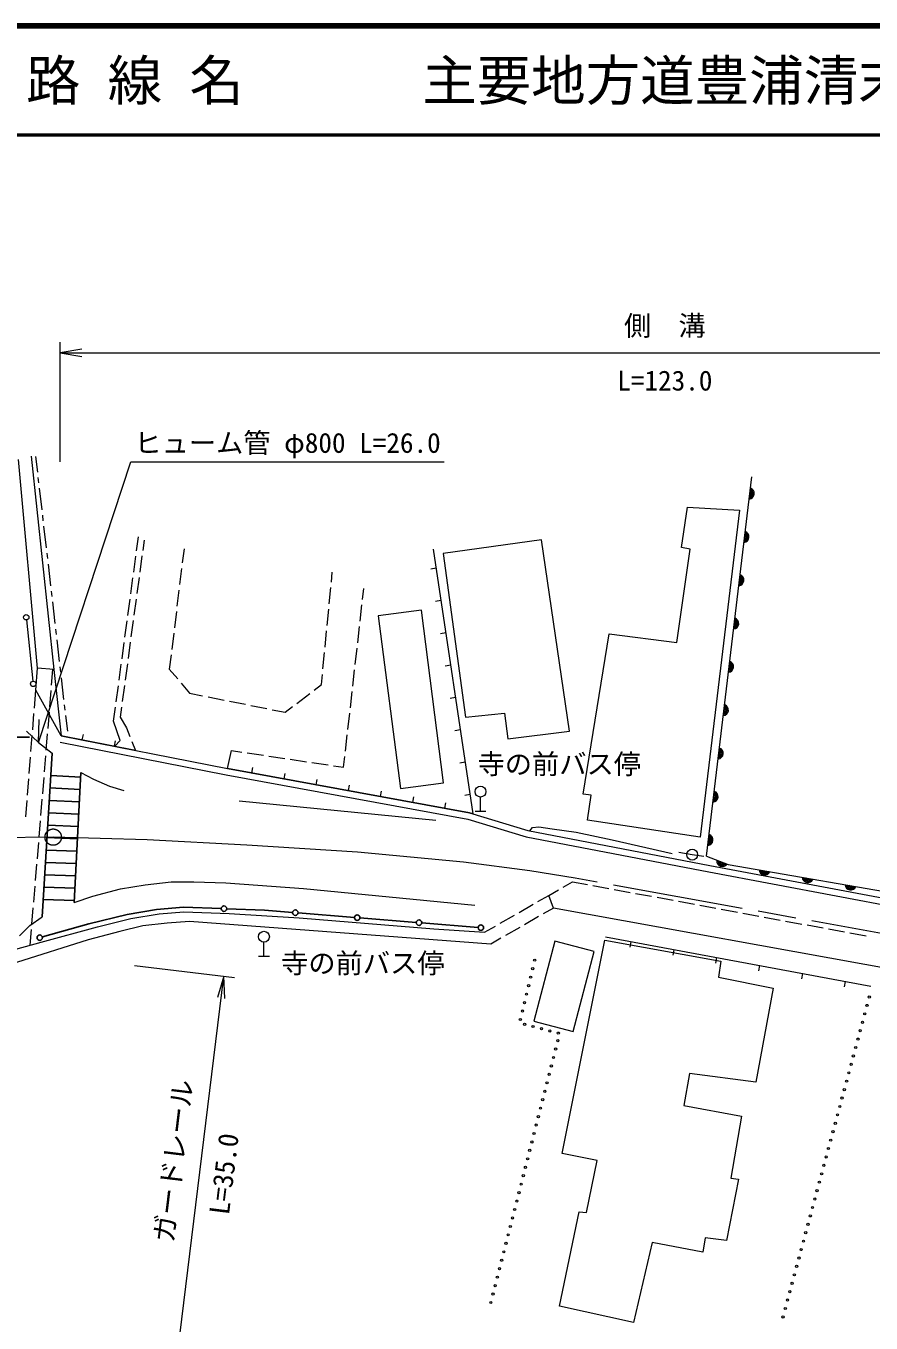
# Model space of a CAD drawing. Units: millimetres, scale not verified. Extents: x 40000 to 680000, y 20000 to 380000.
# Drawn here: x 180374 to 257924, y 260998 to 380000 of the extents above; entities that cross this region are included whole.
import ezdxf
from ezdxf.enums import TextEntityAlignment as Align

# ---------------------------------------------------------------- set-up
doc = ezdxf.new("R2010")
doc.units = ezdxf.units.MM
doc.header["$LTSCALE"] = 1000
doc.linetypes.add('CHAIN', pattern=[18.5, 12, -1.5, 3.5, -1.5])
for name, color, linetype, lineweight in [('M-BMK', 2, 'CHAIN', 13), ('M-STR-HTXT', 7, 'Continuous', 13), ('M-STR-STRC', 7, 'Continuous', 25), ('M-TTL', 2, 'Continuous', 140), ('M-TTL-LINE', 7, 'Continuous', 50), ('M-WORK', 1, 'Continuous', 13)]:
    doc.layers.add(name, color=color, linetype=linetype, lineweight=lineweight)
doc.layers.add('M-BMK-HTXT', color=7, linetype='Continuous')
doc.layers.add('M-TTL-TXT', color=7, linetype='Continuous')
doc.styles.add('ＭＳ ゴシック', font='')
doc.styles.get('ＭＳ ゴシック').set_extended_font_data('MS Gothic')

# ---------------------------------------------------------------- blocks, each defined once
blk = doc.blocks.new('open_arrow')
at = {"color": 0, "linetype": 'Continuous', "lineweight": -2}
blk.add_lwpolyline([(7.5, 1.25), (0, 0), (7.5, -1.25)], dxfattribs=at)

msp = doc.modelspace()

# ---------------------------------------------------------------- linework, layer by layer
at = {"layer": 'M-BMK'}
for p, q in [((182872, 305578), (169139, 305369)), ((191499, 305320), (182872, 305578)), ((200650, 304841), (191499, 305320)), ((210801, 304201), (200650, 304841)), ((220511, 303282), (210801, 304201)), ((226599, 302476), (220511, 303282)), ((230777, 301801), (226599, 302476)), ((282501, 292474), (230777, 301801))]:
    msp.add_line(p, q, dxfattribs=at)
msp.add_circle((182872, 305578), 750, dxfattribs=at)
at = {"layer": 'M-STR-HTXT'}
for p, q in [((183505, 340000), (183505, 351000)), ((183505, 350000), (294433, 350000)), ((181536, 314268), (181591, 316355)), ((190333, 293812), (199516, 292689)), ((194247, 257844), (198523, 292810))]:
    msp.add_line(p, q, dxfattribs=at)
msp.add_lwpolyline([(181536, 314268), (190000, 340000), (218750, 340000)], dxfattribs=at)
at = {"layer": 'M-STR-STRC'}
for p, q in [((165648, 314677), (180700, 314757)), ((182775, 313293), (181856, 298255)), ((182649, 311229), (185405, 311091)), ((184813, 299587), (185426, 311495)), ((185347, 309958), (182579, 310090)), ((185288, 308825), (182510, 308952)), ((185230, 307692), (182440, 307813)), ((185172, 306559), (182370, 306675)), ((185113, 305426), (182301, 305536)), ((185055, 304294), (182231, 304397)), ((184997, 303161), (182162, 303259)), ((184939, 302028), (182092, 302120)), ((184880, 300895), (182022, 300982)), ((184822, 299762), (181953, 299843)), ((189671, 298473), (192349, 298953)), ((192349, 298953), (194826, 299153)), ((194826, 299153), (198293, 299022)), ((198793, 299003), (202259, 298873)), ((202259, 298873), (204847, 298665)), ((181880, 296424), (186155, 297634)), ((186155, 297634), (189671, 298473)), ((205346, 298625), (210522, 298208)), ((211020, 298168), (216196, 297751)), ((216695, 297711), (221871, 297295))]:
    msp.add_line(p, q, dxfattribs=at)
for centre in [(198543, 299013), (205096, 298645), (210771, 298188), (216445, 297731), (222120, 297274), (181639, 296355)]:
    msp.add_circle(centre, 250, dxfattribs=at)
at = {"layer": 'M-TTL'}
msp.add_line((680000, 380000), (40000, 380000), dxfattribs=at)
at = {"layer": 'M-TTL-LINE'}
msp.add_line((40000, 370000), (680000, 370000), dxfattribs=at)
at = {"layer": 'M-WORK'}
for p, q in [((180847, 340534), (182931, 320960)), ((181452, 339076), (181286, 340508)), ((181444, 321094), (179688, 340214)), ((181567, 338083), (181510, 338579)), ((242838, 303821), (246984, 338638)), ((181854, 335599), (181625, 337586)), ((240527, 332156), (241086, 335859)), ((241086, 335859), (245855, 335566)), ((181969, 334606), (181912, 335102)), ((245855, 335566), (242247, 305584)), ((182257, 332122), (182027, 334109)), ((190532, 331858), (190704, 333131)), ((191210, 332812), (191085, 331884)), ((194881, 332023), (194722, 330730)), ((227691, 332857), (218646, 331605)), ((230262, 315301), (227691, 332857)), ((241326, 331996), (240527, 332156)), ((182372, 331129), (182314, 331626)), ((190264, 329876), (190465, 331362)), ((191018, 331389), (190817, 329902)), ((218646, 331605), (220698, 316580)), ((240114, 323445), (241326, 331996)), ((182659, 328645), (182429, 330632)), ((194662, 330234), (194479, 328745)), ((208398, 328974), (208488, 329898)), ((218013, 330243), (217518, 330169)), ((189996, 327894), (190197, 329380)), ((190750, 329407), (190549, 327920)), ((208205, 326983), (208350, 328476)), ((182774, 327652), (182716, 328149)), ((189729, 325912), (189929, 327398)), ((190482, 327425), (190281, 325938)), ((194418, 328249), (194235, 326760)), ((211265, 327391), (211377, 328379)), ((218458, 327277), (217963, 327202)), ((183061, 325169), (182831, 327155)), ((194175, 326264), (193992, 324775)), ((208012, 324992), (208157, 326485)), ((211041, 325404), (211209, 326894)), ((216671, 326394), (212709, 325887)), ((218696, 310556), (216671, 326394)), ((180423, 325501), (181013, 319883)), ((189461, 323930), (189662, 325416)), ((190215, 325443), (190014, 323956)), ((210816, 323417), (210984, 324907)), ((212709, 325887), (214733, 310049)), ((183176, 324175), (183119, 324672)), ((193931, 324278), (193748, 322790)), ((207819, 323002), (207964, 324495)), ((218903, 324310), (218408, 324236)), ((231515, 309522), (233880, 324244)), ((233880, 324244), (240114, 323445)), ((183463, 321692), (183233, 323679)), ((189193, 321947), (189394, 323434)), ((189947, 323461), (189746, 321974)), ((207627, 321011), (207771, 322504)), ((210591, 321429), (210760, 322920)), ((188926, 319965), (189126, 321452)), ((189679, 321479), (189478, 319992)), ((193688, 322293), (193529, 321000)), ((219348, 321343), (218853, 321269)), ((181274, 319069), (181444, 321094)), ((182931, 320960), (181444, 321094)), ((182815, 320970), (182697, 319530)), ((182931, 320960), (183621, 314881)), ((183578, 320698), (183521, 321195)), ((183866, 318215), (183636, 320202)), ((193529, 321000), (194300, 320086)), ((207489, 319588), (207578, 320513)), ((210367, 319442), (210535, 320932)), ((181146, 317409), (181274, 319069)), ((183621, 314881), (181274, 319069)), ((182656, 319032), (182534, 317537)), ((188658, 317983), (188859, 319470)), ((189412, 319497), (189211, 318010)), ((194623, 319704), (195394, 318789)), ((206815, 319071), (207489, 319588)), ((210142, 317455), (210311, 318945)), ((195394, 318789), (196590, 318549)), ((197080, 318451), (198551, 318156)), ((199041, 318058), (200512, 317763)), ((205229, 317853), (206419, 318767)), ((219793, 318376), (219298, 318302)), ((180992, 315415), (181108, 316911)), ((182493, 317038), (182370, 315543)), ((183980, 317222), (183923, 317718)), ((184204, 315293), (184038, 316725)), ((188419, 316214), (188591, 317488)), ((189144, 317515), (189019, 316587)), ((189019, 316587), (189605, 315602)), ((201002, 317664), (202473, 317369)), ((202963, 317271), (204159, 317031)), ((204159, 317031), (204832, 317548)), ((209918, 315467), (210086, 316958)), ((220698, 316580), (224294, 316953)), ((224294, 316953), (224587, 314582)), ((189005, 314429), (188419, 316214)), ((189605, 315602), (189918, 314803)), ((220238, 315409), (219743, 315335)), ((180435, 315310), (181536, 314268)), ((180838, 313421), (180954, 314917)), ((181536, 314268), (182775, 313293)), ((182329, 315045), (182207, 313550)), ((183505, 314293), (198748, 311281)), ((183621, 314881), (198859, 311871)), ((190415, 313539), (183621, 314881)), ((185546, 314501), (185643, 314991)), ((188490, 313919), (188586, 314410)), ((188544, 313909), (189005, 314429)), ((190101, 314338), (190415, 313539)), ((209693, 313480), (209862, 314970)), ((224587, 314582), (230262, 315301)), ((182166, 313052), (182043, 311557)), ((198859, 311871), (199242, 313514)), ((199242, 313514), (200179, 313375)), ((200674, 313302), (202158, 313083)), ((202652, 313010), (204136, 312791)), ((209525, 311995), (209637, 312983)), ((180684, 311427), (180800, 312923)), ((198859, 311871), (221078, 307821)), ((201115, 311460), (201204, 311952)), ((204631, 312718), (206115, 312499)), ((206609, 312426), (208093, 312207)), ((208588, 312134), (209525, 311995)), ((220683, 312442), (220188, 312368)), ((180530, 309433), (180646, 310929)), ((182002, 311059), (181880, 309564)), ((185426, 311495), (186558, 310891)), ((186558, 310891), (188050, 310263)), ((198748, 311281), (220936, 307237)), ((204066, 310922), (204156, 311414)), ((207017, 310384), (207107, 310876)), ((188050, 310263), (189364, 309849)), ((209969, 309846), (210058, 310338)), ((212920, 309308), (213010, 309800)), ((214733, 310049), (218696, 310556)), ((221128, 309476), (220633, 309401)), ((232230, 309420), (231515, 309522)), ((231910, 307129), (232230, 309420)), ((180376, 307439), (180492, 308935)), ((181839, 309065), (181716, 307570)), ((199946, 308905), (217986, 307120)), ((215871, 308770), (215961, 309262)), ((218823, 308232), (218912, 308724)), ((222086, 307966), (222086, 309258)), ((181675, 307072), (181553, 305577)), ((220936, 307237), (226288, 305613)), ((221078, 307821), (226433, 306196)), ((221586, 307966), (222586, 307966)), ((242247, 305584), (231910, 307129)), ((226433, 306196), (243136, 302973)), ((226623, 306160), (226870, 306477)), ((226870, 306477), (227439, 306513)), ((227439, 306513), (228664, 306353)), ((228664, 306353), (230849, 306033)), ((230849, 306033), (234152, 305341)), ((181512, 305079), (181389, 303584)), ((226288, 305613), (243024, 302383)), ((234152, 305341), (239676, 304062)), ((240284, 304184), (241510, 303971)), ((241510, 303971), (242593, 303829)), ((181348, 303085), (181226, 301590)), ((243024, 302383), (263374, 298574)), ((243136, 302973), (263490, 299163)), ((181185, 301092), (181062, 299597)), ((189043, 300824), (191316, 301214)), ((191316, 301214), (193696, 301481)), ((193696, 301481), (195792, 301463)), ((195792, 301463), (198722, 301392)), ((198722, 301392), (205844, 300877)), ((229661, 300985), (230537, 301487)), ((230537, 301487), (231891, 301237)), ((232382, 301146), (233857, 300874)), ((184813, 299587), (186521, 300166)), ((186521, 300166), (189043, 300824)), ((205844, 300877), (221562, 299349)), ((227359, 299664), (228352, 300235)), ((228352, 300235), (229228, 300736)), ((228775, 299076), (228352, 300235)), ((234349, 300783), (235824, 300511)), ((236316, 300420), (237791, 300148)), ((238283, 300057), (239758, 299785)), ((181021, 299099), (180899, 297604)), ((192600, 298556), (194865, 298716)), ((194865, 298716), (199021, 298583)), ((225625, 298667), (226926, 299415)), ((228775, 299076), (227847, 298541)), ((265778, 292352), (228775, 299076)), ((240250, 299695), (241725, 299422)), ((242216, 299332), (243691, 299059)), ((244183, 298969), (245658, 298696)), ((180726, 297471), (181856, 298255)), ((186952, 297357), (189990, 298103)), ((189990, 298103), (192600, 298556)), ((193326, 297694), (191088, 297427)), ((195378, 297827), (193326, 297694)), ((223021, 295759), (195378, 297827)), ((199021, 298583), (205441, 298183)), ((205441, 298183), (217802, 297171)), ((223891, 297671), (225192, 298418)), ((227414, 298291), (226115, 297542)), ((246150, 298606), (247625, 298334)), ((248117, 298243), (249592, 297971)), ((250084, 297880), (251559, 297608)), ((252050, 297517), (253525, 297245)), ((179791, 296524), (180726, 297471)), ((180858, 297105), (180740, 295665)), ((181766, 295945), (186952, 297357)), ((188984, 296921), (186071, 296157)), ((191088, 297427), (188984, 296921)), ((217802, 297171), (222465, 296851)), ((222465, 296851), (223458, 297422)), ((225681, 297293), (224382, 296543)), ((233544, 296421), (257896, 291890)), ((254017, 297154), (255492, 296882)), ((255984, 296791), (257459, 296519)), ((179440, 295311), (181766, 295945)), ((186071, 296157), (179500, 294062)), ((202211, 294645), (202211, 295937)), ((223949, 296294), (223021, 295759)), ((228895, 296042), (226975, 288707)), ((232510, 295096), (228895, 296042)), ((229592, 276554), (233499, 296112)), ((233499, 296112), (244124, 294194)), ((235889, 295984), (235798, 295493)), ((239822, 295253), (239730, 294761)), ((201711, 294645), (202711, 294645)), ((230590, 287761), (232510, 295096)), ((243754, 294521), (243663, 294029)), ((244124, 294194), (243911, 292720)), ((247687, 293789), (247595, 293298)), ((251619, 293058), (251528, 292566)), ((243911, 292720), (248946, 291721)), ((248946, 291721), (247348, 283090)), ((255552, 292326), (255460, 291834)), ((226975, 288707), (230590, 287761)), ((241274, 283889), (240754, 280972)), ((247348, 283090), (241274, 283889)), ((240754, 280972), (246029, 279973)), ((246029, 279973), (245070, 274294)), ((232789, 275914), (229592, 276554)), ((231810, 271126), (232789, 275914)), ((245763, 274187), (244644, 268561)), ((245070, 274294), (245763, 274187)), ((229345, 262561), (231144, 271192)), ((231144, 271192), (231810, 271126)), ((237851, 268402), (236139, 261042)), ((242486, 267496), (237851, 268402)), ((242699, 268828), (242486, 267496)), ((244644, 268561), (242699, 268828)), ((236139, 261042), (229345, 262561))]:
    msp.add_line(p, q, dxfattribs=at)
for points in [[(217751, 331992), (221390, 307727), (221078, 307821), (198859, 311871)], [(242838, 303821), (244801, 303082), (262524, 300005), (263882, 300005), (266546, 300778), (268331, 302669), (272647, 326073)]]:
    msp.add_lwpolyline(points, dxfattribs=at)
for centre, radius in [((180397, 325749), 250), ((181039, 319634), 250), ((222086, 309758), 500), ((241510, 303971), 500), ((202211, 296437), 500), ((227062, 294286), 100), ((226687, 292731), 100), ((226874, 293508), 100), ((226499, 291953), 100), ((226123, 290398), 100), ((226311, 291175), 100), ((257762, 290910), 100), ((225935, 289620), 100), ((257346, 289366), 100), ((257554, 290138), 100), ((225747, 288842), 100), ((226130, 288406), 100), ((226904, 288204), 100), ((227678, 288002), 100), ((257137, 288593), 100), ((228452, 287800), 100), ((229180, 286913), 100), ((229226, 287599), 100), ((256721, 287049), 100), ((256929, 287821), 100), ((228982, 286138), 100), ((256512, 286276), 100), ((228586, 284588), 100), ((228784, 285363), 100), ((256095, 284731), 100), ((256304, 285504), 100), ((228387, 283813), 100), ((255679, 283187), 100), ((255887, 283959), 100), ((227991, 282263), 100), ((228189, 283038), 100), ((255470, 282414), 100), ((227793, 281488), 100), ((255054, 280869), 100), ((255262, 281642), 100), ((227397, 279937), 100), ((227595, 280712), 100), ((254845, 280097), 100), ((227000, 278387), 100), ((227198, 279162), 100), ((254428, 278552), 100), ((254637, 279325), 100), ((226802, 277612), 100), ((254220, 277780), 100), ((226406, 276062), 100), ((226604, 276837), 100), ((253803, 276235), 100), ((254012, 277007), 100), ((226208, 275287), 100), ((253595, 275463), 100), ((225811, 273737), 100), ((226010, 274512), 100), ((253178, 273918), 100), ((253387, 274690), 100), ((225613, 272962), 100), ((252970, 273146), 100), ((225217, 271412), 100), ((225415, 272187), 100), ((252553, 271601), 100), ((252761, 272373), 100), ((225019, 270637), 100), ((252136, 270056), 100), ((252345, 270828), 100), ((224622, 269086), 100), ((224821, 269861), 100), ((251928, 269284), 100), ((224424, 268311), 100), ((251511, 267739), 100), ((251720, 268511), 100), ((224028, 266761), 100), ((224226, 267536), 100), ((251303, 266966), 100), ((223830, 265986), 100), ((250886, 265422), 100), ((251094, 266194), 100), ((223434, 264436), 100), ((223632, 265211), 100), ((250678, 264649), 100), ((223235, 263661), 100), ((250261, 263105), 100), ((250469, 263877), 100), ((223037, 262886), 100), ((250053, 262332), 100), ((249844, 261560), 100)]:
    msp.add_circle(centre, radius, dxfattribs=at)
for centre, radius, start, end in [((246687, 337100), 512, 275.88948, 70.52871), ((246687, 337100), 410, 279.13478, 67.28342), ((246687, 337100), 308, 284.66922, 61.74897), ((246687, 337100), 205, 296.49249, 49.92571), ((246214, 333128), 512, 275.88948, 70.52871), ((246214, 333128), 410, 279.13478, 67.28342), ((246214, 333128), 308, 284.66922, 61.74897), ((246214, 333128), 205, 296.49249, 49.92571), ((245741, 329156), 512, 275.88948, 70.52871), ((245741, 329156), 410, 279.13478, 67.28342), ((245741, 329156), 308, 284.66922, 61.74897), ((245741, 329156), 205, 296.49249, 49.92571), ((245268, 325184), 512, 275.88948, 70.52871), ((245268, 325184), 410, 279.13478, 67.28342), ((245268, 325184), 308, 284.66922, 61.74897), ((245268, 325184), 205, 296.49249, 49.92571), ((244795, 321212), 512, 275.88948, 70.52871), ((244795, 321212), 410, 279.13478, 67.28342), ((244795, 321212), 308, 284.66922, 61.74897), ((244795, 321212), 205, 296.49249, 49.92571), ((244323, 317240), 512, 275.88948, 70.52871), ((244323, 317240), 410, 279.13478, 67.28342), ((244323, 317240), 308, 284.66922, 61.74897), ((244323, 317240), 205, 296.49249, 49.92571), ((243850, 313268), 512, 275.88948, 70.52871), ((243850, 313268), 410, 279.13478, 67.28342), ((243850, 313268), 308, 284.66922, 61.74897), ((243850, 313268), 205, 296.49249, 49.92571), ((243377, 309296), 512, 275.88948, 70.52871), ((243377, 309296), 410, 279.13478, 67.28342), ((243377, 309296), 308, 284.66922, 61.74897), ((243377, 309296), 205, 296.49249, 49.92571), ((242904, 305324), 512, 275.88948, 70.52871), ((242904, 305324), 410, 279.13478, 67.28342), ((242904, 305324), 308, 284.66922, 61.74897), ((242904, 305324), 205, 296.49249, 49.92571), ((244281, 303398), 512, 172.04449, 326.68373), ((244281, 303398), 410, 175.28979, 323.43843), ((244281, 303398), 308, 180.82424, 317.90398), ((244281, 303398), 205, 192.6475, 306.08072), ((248172, 302611), 512, 182.83093, 337.47017), ((248172, 302611), 410, 186.07623, 334.22487), ((248172, 302611), 308, 191.61068, 328.69042), ((248172, 302611), 205, 203.43394, 316.86716), ((252113, 301927), 512, 182.83093, 337.47017), ((252113, 301927), 410, 186.07623, 334.22487), ((252113, 301927), 308, 191.61068, 328.69042), ((252113, 301927), 205, 203.43394, 316.86716), ((256054, 301242), 512, 182.83093, 337.47017), ((256054, 301242), 410, 186.07623, 334.22487), ((256054, 301242), 308, 191.61068, 328.69042), ((256054, 301242), 205, 203.43394, 316.86716)]:
    msp.add_arc(centre, radius, start, end, dxfattribs=at)

# ---------------------------------------------------------------- block references
at = {"layer": 'M-STR-HTXT', "xscale": 267, "yscale": 267}
msp.add_blockref('open_arrow', (183505, 350000), dxfattribs=at)
at = {"layer": 'M-STR-HTXT', "xscale": 267, "yscale": 267, "rotation": 263}
msp.add_blockref('open_arrow', (198523, 292810), dxfattribs=at)

# ---------------------------------------------------------------- texts
at = {"layer": 'M-BMK-HTXT', "style": 'ＭＳ ゴシック'}
for p in [(229313, 312283), (211285, 294016)]:
    msp.add_text('寺の前バス停', height=1833, dxfattribs=at).set_placement(p, align=Align.MIDDLE_CENTER)
at = {"layer": 'M-STR-HTXT', "style": 'ＭＳ ゴシック'}
for s, p in [('側\u3000溝', (239000, 352500)), ('ヒューム管 φ800 L=26.0', (204375, 341750))]:
    msp.add_text(s, height=1833, dxfattribs=at).set_placement(p, align=Align.MIDDLE_CENTER)
msp.add_text('L=123.0', height=1833, dxfattribs=at).set_placement((239000, 346000), align=Align.BOTTOM_CENTER)
msp.add_text('ガードレール', height=1833, rotation=83.028, dxfattribs=at).set_placement((193902, 275878), align=Align.MIDDLE_CENTER)
msp.add_text('L=35.0', height=1833, rotation=83.028, dxfattribs=at).set_placement((200000, 274500), align=Align.BOTTOM_CENTER)
at = {"layer": 'M-TTL-TXT', "style": 'ＭＳ ゴシック'}
for s, p in [('路 線 名', (180380, 375000)), ('主要地方道豊浦清末線', (216734, 375000))]:
    msp.add_text(s, height=3666, dxfattribs=at).set_placement(p, align=Align.MIDDLE_LEFT)

doc.saveas('drawing.dxf')
